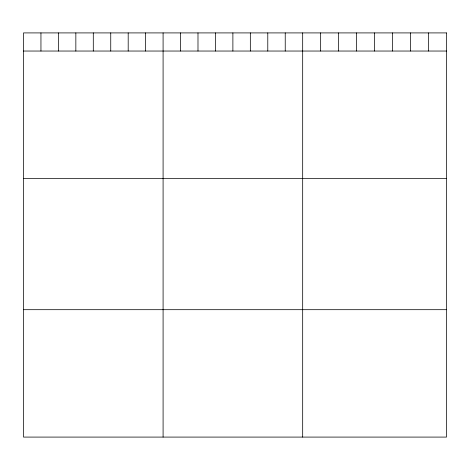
<?xml version="1.0" encoding="UTF-8"?>
<svg xmlns="http://www.w3.org/2000/svg" width="470" height="470" viewBox="0 0 470 470"><rect width="100%" height="100%" fill="white"/><g stroke="black" fill="none" stroke-linecap="round" stroke-linejoin="round"><path stroke-width="0.7" d="M23.5 51.036L446.5 51.036M23.5 178.436L446.5 178.436M23.5 309.689L446.5 309.689M428.522 32.912L428.522 51.036M410.545 32.912L410.545 51.036M392.568 32.912L392.568 51.036M374.59 32.912L374.59 51.036M356.613 32.912L356.613 51.036M338.635 32.912L338.635 51.036M320.657 32.912L320.657 51.036M302.68 32.912L302.68 437.088M285.231 32.912L285.231 51.036M267.783 32.912L267.783 51.036M250.334 32.912L250.334 51.036M232.885 32.912L232.885 51.036M215.436 32.912L215.436 51.036M197.988 32.912L197.988 51.036M180.539 32.912L180.539 51.036M163.09 32.912L163.09 437.088M145.641 32.912L145.641 51.036M128.192 32.912L128.192 51.036M110.744 32.912L110.744 51.036M93.295 32.912L93.295 51.036M75.846 32.912L75.846 51.036M58.398 32.912L58.398 51.036M40.949 32.912L40.949 51.036M446.5 32.912L23.5 32.912L23.5 437.088L446.5 437.088L446.5 32.912"/></g></svg>
